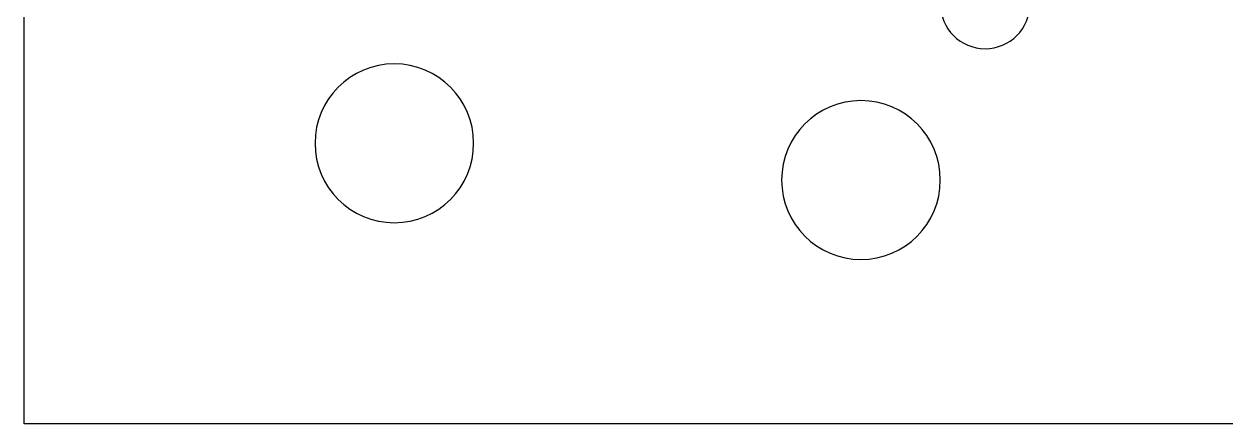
# Model space of a CAD drawing. Header units: millimetres. Extents: x 105 to 1807, y -268 to 915.
# Drawn here: x 988.511 to 989.473, y 437.771 to 438.091 of the extents above; entities that cross this region are included whole.
import ezdxf

# ---------------------------------------------------------------- set-up
doc = ezdxf.new("R2010")
doc.units = ezdxf.units.MM
doc.linetypes.add('0', pattern=[0])
doc.layers.add('MUEBLES', color=12, linetype='Continuous')

# ---------------------------------------------------------------- blocks, each defined once
blk = doc.blocks.new('ESTPNO')
at = {"layer": 'MUEBLES', "linetype": '0'}
for p, q in [((2005.32804, 99.58381), (2003.62804, 99.58381)), ((2003.62804, 99.58381), (2003.62804, 99.08381))]:
    blk.add_line(p, q, dxfattribs=at)
for centre, radius in [((2004.2982, 99.38876), 0.06352), ((2003.92454, 99.35935), 0.06352), ((2004.39762, 99.24778), 0.0359)]:
    blk.add_circle(centre, radius, dxfattribs=at)

msp = doc.modelspace()

# ---------------------------------------------------------------- block references
at = {"layer": 'MUEBLES', "linetype": '0', "xscale": -1, "rotation": 180}
msp.add_blockref('ESTPNO', (-1015.11741, 537.35517), dxfattribs=at)

doc.saveas('drawing.dxf')
